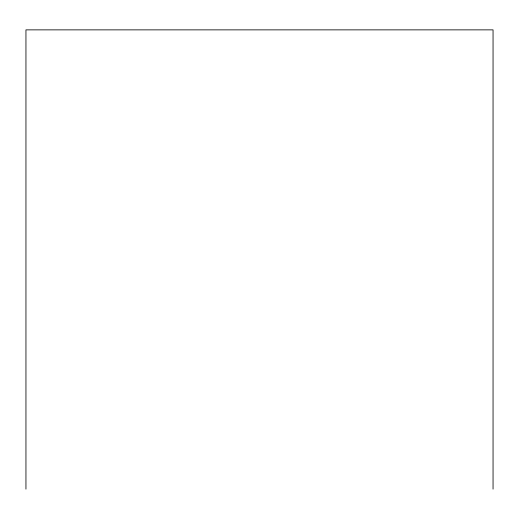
<?xml version="1.0" encoding="UTF-8"?>
<svg xmlns="http://www.w3.org/2000/svg" width="519" height="519" viewBox="0 0 519 519"><rect width="100%" height="100%" fill="white"/><g stroke="black" fill="none" stroke-linecap="round" stroke-linejoin="round"><path stroke-width="0.78" d="M493.05 489.132L493.05 29.868L25.95 29.868L25.95 489.132"/></g></svg>
